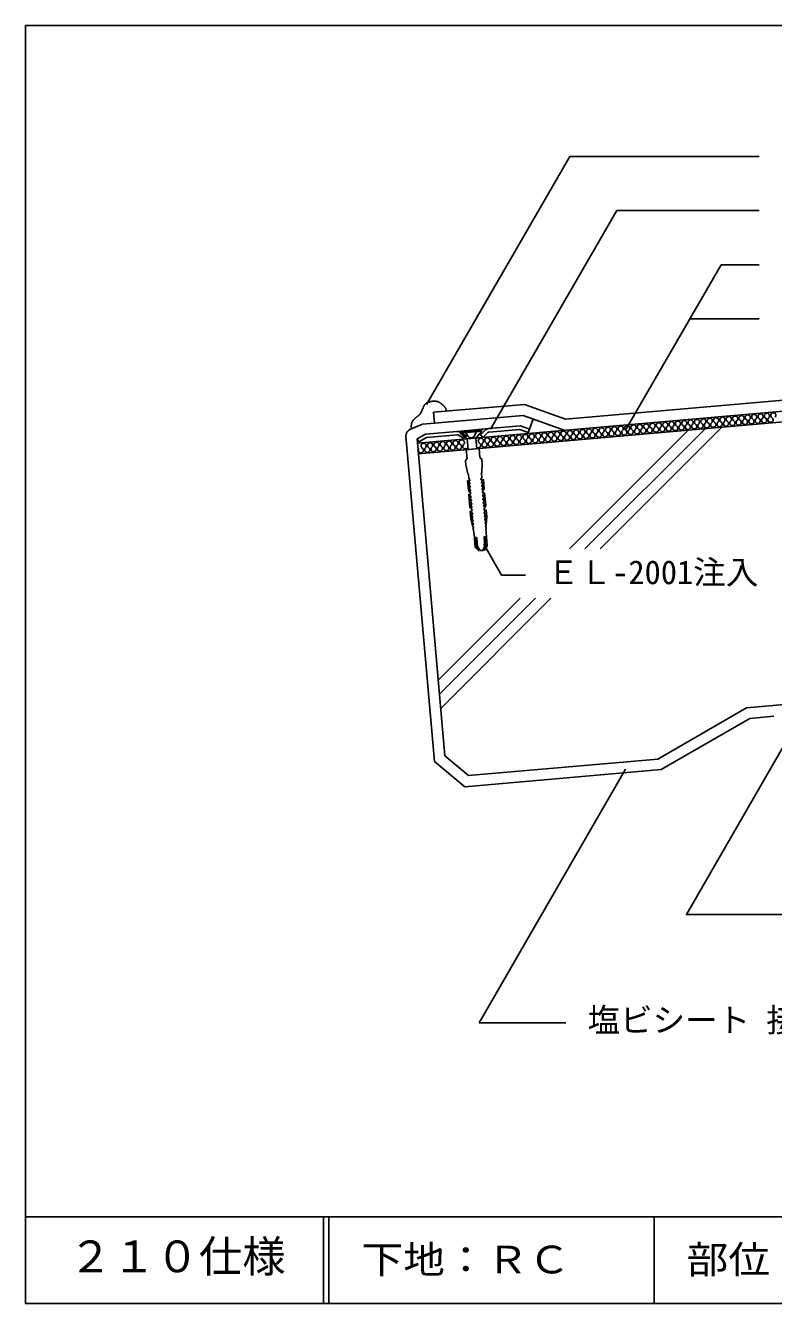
# Model space of a CAD drawing. Units: millimetres, scale not verified. Extents: x -433 to 367, y -619 to 611.
# Drawn here: x -433 to -88, y -619 to -29 of the extents above; entities that cross this region are included whole.
import ezdxf
from ezdxf.enums import TextEntityAlignment as Align

# ---------------------------------------------------------------- set-up
doc = ezdxf.new("R2010")
doc.units = ezdxf.units.MM
doc.header["$LTSCALE"] = 5
doc.linetypes.add('DASHED3', pattern=[4, 3, -1])
for name, color, linetype in [('2-2_in line', 7, 'Continuous'), ('2-4_out line', 2, 'Continuous'), ('2-6_鋼板・アングル', 2, 'Continuous'), ('2-7_ビス', 7, 'Continuous'), ('2-A_moji', 7, 'Continuous'), ('2-D_ハッチ他', 4, 'Continuous'), ('2-E_con他', 4, 'Continuous'), ('F-2', 7, 'Continuous'), ('F-5', 6, 'Continuous'), ('F-7', 1, 'Continuous'), ('F-A', 7, 'Continuous')]:
    doc.layers.add(name, color=color, linetype=linetype)
doc.styles.add('HG丸ｺﾞｼｯｸM-PRO', font='')
doc.styles.add('ＭＳ ゴシック', font='')
doc.styles.get('HG丸ｺﾞｼｯｸM-PRO').set_extended_font_data('HG丸ｺﾞｼｯｸM-PRO')
doc.styles.get('ＭＳ ゴシック').set_extended_font_data('MS Gothic')

msp = doc.modelspace()

# ---------------------------------------------------------------- linework, layer by layer
at = {"layer": '2-2_in line'}
for p, q in [((-252.373, -221.296), (291.803, -173.687)), ((-251.937, -226.277), (291.803, -178.706)), ((-244.511, -212.076), (-203.62, -208.499)), ((-203.62, -208.499), (-184.72, -215.378)), ((-199.027, -210.17), (-200.737, -214.869)), ((-239.736, -365.745), (-252.539, -219.401)), ((-228.902, -374.835), (-239.736, -365.745)), ((-228.902, -374.835), (-141.479, -367.187))]:
    msp.add_line(p, q, dxfattribs=at)
for points in [[(-249.818, -205.04), (-249.913, -205.263), (-250.006, -205.486), (-250.098, -205.71), (-250.19, -205.935), (-250.281, -206.16), (-250.335, -206.29), (-250.409, -206.466), (-250.539, -206.768), (-250.678, -207.066), (-250.828, -207.357), (-250.993, -207.639), (-251.175, -207.909), (-251.291, -208.059), (-251.333, -208.11), (-251.407, -208.196), (-251.484, -208.28), (-251.564, -208.361), (-251.647, -208.44), (-251.732, -208.515), (-251.782, -208.558), (-251.866, -208.624), (-252.015, -208.734), (-252.168, -208.839), (-252.323, -208.942), (-252.477, -209.045), (-252.629, -209.151), (-252.716, -209.214), (-252.803, -209.281), (-252.949, -209.402), (-253.091, -209.528), (-253.229, -209.658), (-253.366, -209.79), (-253.501, -209.925), (-253.578, -210.003), (-253.676, -210.102), (-253.843, -210.272), (-254.008, -210.444), (-254.169, -210.62), (-254.324, -210.801)], [(-243.784, -202.003), (-243.996, -201.981), (-244.208, -201.967), (-244.332, -201.96), (-244.482, -201.955), (-244.739, -201.95), (-244.997, -201.954), (-245.252, -201.967), (-245.506, -201.991), (-245.758, -202.027), (-245.903, -202.054), (-246.009, -202.077), (-246.19, -202.122), (-246.37, -202.172), (-246.55, -202.226), (-246.73, -202.282), (-246.91, -202.338), (-247.016, -202.37), (-247.135, -202.406), (-247.341, -202.468), (-247.546, -202.532), (-247.748, -202.602), (-247.944, -202.682), (-248.133, -202.775), (-248.239, -202.836), (-248.333, -202.898), (-248.489, -203.015), (-248.636, -203.145), (-248.775, -203.285), (-248.906, -203.435), (-249.029, -203.591), (-249.096, -203.684), (-249.171, -203.794), (-249.293, -203.986), (-249.407, -204.183), (-249.513, -204.384), (-249.613, -204.587), (-249.708, -204.792), (-249.762, -204.912), (-249.818, -205.04)], [(-238.973, -206.573), (-239.002, -206.444), (-239.055, -206.222), (-239.112, -206.003), (-239.176, -205.787), (-239.25, -205.577), (-239.337, -205.372), (-239.395, -205.256), (-239.444, -205.168), (-239.535, -205.02), (-239.635, -204.876), (-239.742, -204.736), (-239.855, -204.6), (-239.972, -204.467), (-240.041, -204.392), (-240.123, -204.304), (-240.266, -204.155), (-240.413, -204.01), (-240.561, -203.866), (-240.711, -203.726), (-240.863, -203.587), (-240.951, -203.507), (-241.045, -203.423), (-241.207, -203.281), (-241.371, -203.142), (-241.539, -203.006), (-241.71, -202.874), (-241.885, -202.747), (-241.989, -202.676), (-242.082, -202.615), (-242.246, -202.515), (-242.414, -202.421), (-242.585, -202.335), (-242.76, -202.258), (-242.938, -202.189), (-243.043, -202.155), (-243.161, -202.12), (-243.366, -202.07), (-243.574, -202.032), (-243.784, -202.003)], [(-254.324, -210.801), (-254.471, -210.988), (-254.553, -211.099), (-254.599, -211.166), (-254.675, -211.282), (-254.748, -211.402), (-254.815, -211.523), (-254.877, -211.648), (-254.933, -211.774), (-254.963, -211.849), (-255.001, -211.954), (-255.056, -212.138), (-255.102, -212.326), (-255.14, -212.516), (-255.173, -212.708), (-255.202, -212.901), (-255.218, -213.013), (-255.069, -214.719)], [(-141.479, -367.187), (-100.495, -343.525), (-41.479, -338.361)]]:
    msp.add_lwpolyline(points, dxfattribs=at)
at = {"layer": '2-4_out line'}
for p, q in [((-184.051, -210.3), (20.94, -192.366)), ((-244.947, -207.095), (-202.951, -203.421)), ((-202.951, -203.421), (-184.051, -210.3)), ((-250.1, -212.565), (-244.511, -212.076)), ((-244.947, -207.095), (-244.511, -212.076)), ((-257.673, -218.084), (-244.536, -368.244)), ((-255.878, -215.07), (-250.1, -212.565)), ((-230.53, -379.997), (-244.536, -368.244)), ((-230.53, -379.997), (-139.939, -372.071))]:
    msp.add_line(p, q, dxfattribs=at)
msp.add_lwpolyline([(-139.939, -372.071), (-98.955, -348.409), (-87.974, -347.448)], dxfattribs=at)
msp.add_arc((-254.685, -217.822), 3, 113.43495, 185, dxfattribs=at)
at = {"layer": '2-6_鋼板・アングル'}
for p, q in [((-248.717, -217.194), (-252.539, -219.401)), ((-234.089, -215.914), (-248.717, -217.194)), ((-233.95, -217.508), (-248.224, -218.757)), ((-233.449, -217.631), (-230.682, -219.399)), ((-232.588, -216.283), (-229.82, -218.05)), ((-229.82, -218.05), (-230.682, -219.399)), ((-220.927, -215.262), (-223.345, -217.484)), ((-223.345, -217.484), (-222.263, -218.662)), ((-219.844, -216.441), (-222.263, -218.662)), ((-219.512, -214.639), (-204.884, -213.359)), ((-219.373, -216.233), (-205.098, -214.984)), ((-205.098, -214.984), (-201.284, -216.372)), ((-252.539, -219.401), (-251.739, -220.786)), ((-248.224, -218.757), (-251.739, -220.786))]:
    msp.add_line(p, q, dxfattribs=at)
at = {"layer": '2-6_鋼板・アングル', "color": 4}
for p, q in [((-219.512, -214.639), (-234.089, -215.914)), ((-230.682, -219.399), (-222.263, -218.662))]:
    msp.add_line(p, q, dxfattribs=at)
at = {"layer": '2-6_鋼板・アングル'}
msp.add_lwpolyline([(-204.884, -213.359), (-200.737, -214.869), (-201.284, -216.372)], dxfattribs=at)
for centre, radius, start, end in [((-233.88, -218.305), 2.4, 57.43141, 95), ((-233.88, -218.305), 0.8, 57.43141, 95), ((-219.303, -217.03), 2.4, 95, 132.56859), ((-219.303, -217.03), 0.8, 95, 132.56859)]:
    msp.add_arc(centre, radius, start, end, dxfattribs=at)
at = {"layer": '2-7_ビス'}
for p, q in [((-232.744, -216.191), (-232.7, -216.689)), ((-222.738, -215.818), (-232.7, -216.689)), ((-232.7, -216.689), (-229.585, -219.303)), ((-222.738, -215.818), (-225.351, -218.932)), ((-225.351, -218.932), (-229.585, -219.303)), ((-229.461, -219.292), (-229.025, -224.273)), ((-225.476, -218.943), (-225.04, -223.924)), ((-228.316, -243.91), (-228.316, -243.91)), ((-228.316, -243.91), (-228.316, -243.91)), ((-222.003, -243.358), (-222.003, -243.358)), ((-222.003, -243.358), (-222.003, -243.358)), ((-226.951, -259.517), (-226.447, -260.301)), ((-220.637, -258.965), (-220.997, -259.824))]:
    msp.add_line(p, q, dxfattribs=at)
at = {"layer": '2-7_ビス', "linetype": 'DASHED3'}
for p, q in [((-230.259, -216.476), (-230.303, -215.978)), ((-230.259, -216.476), (-229.017, -218.249)), ((-225.179, -216.031), (-226.094, -217.994)), ((-225.179, -216.031), (-225.222, -215.533))]:
    msp.add_line(p, q, dxfattribs=at)
at = {"layer": '2-7_ビス'}
for points in [[(-222.738, -215.818), (-222.782, -215.32), (-232.744, -216.191)], [(-229.501, -228.426), (-229.858, -224.346), (-226.87, -224.084)], [(-223.524, -227.903), (-223.881, -223.823), (-226.87, -224.084)], [(-229.501, -228.426), (-230.177, -229.312), (-229.994, -231.403), (-229.089, -235.457), (-228.812, -235.842), (-228.852, -235.846), (-228.694, -237.653), (-228.191, -238.437)], [(-223.524, -227.903), (-222.705, -228.659), (-222.522, -230.749), (-222.71, -234.899), (-222.915, -235.326), (-222.875, -235.323), (-222.717, -237.13), (-223.077, -237.989)], [(-228.299, -238.694), (-229.273, -238.78), (-228.904, -242.997), (-228.321, -243.911), (-228.316, -243.91)], [(-228.116, -240.003), (-228.693, -239.225), (-228.736, -238.733)], [(-227.979, -241.563), (-228.557, -240.786), (-228.598, -240.31), (-228.252, -240.263)], [(-227.899, -243.129), (-228.42, -242.347), (-228.462, -241.871), (-228.117, -241.824)], [(-222.926, -238.224), (-221.951, -238.139), (-221.582, -242.356), (-221.998, -243.358), (-222.003, -243.358)], [(-222.879, -239.544), (-222.445, -238.679), (-222.488, -238.186)], [(-222.742, -241.105), (-222.308, -240.239), (-222.35, -239.764), (-222.699, -239.777)], [(-222.549, -242.661), (-222.172, -241.8), (-222.213, -241.325), (-222.562, -241.338)], [(-228.19, -244.975), (-228.727, -245.022), (-228.222, -250.798), (-227.633, -251.714)], [(-228.316, -243.91), (-228.354, -243.434), (-228.039, -243.39)], [(-227.57, -246.245), (-228.147, -245.468), (-228.19, -244.975)], [(-227.433, -247.806), (-228.011, -247.029), (-228.052, -246.553), (-227.707, -246.506)], [(-222.003, -243.358), (-222.048, -242.883), (-222.366, -242.893)], [(-222.332, -245.787), (-221.899, -244.922), (-221.942, -244.429)], [(-222.196, -247.348), (-221.762, -246.482), (-221.804, -246.007), (-222.152, -246.02)], [(-222.059, -248.909), (-221.626, -248.043), (-221.667, -247.567), (-222.015, -247.58)], [(-221.942, -244.429), (-221.405, -244.382), (-220.9, -250.157), (-221.32, -251.162)], [(-227.508, -252.779), (-228.044, -252.826), (-227.761, -256.062), (-226.951, -259.517), (-226.992, -259.042), (-226.686, -258.998)], [(-227.296, -249.367), (-227.874, -248.59), (-227.916, -248.114), (-227.57, -248.066)], [(-227.217, -250.933), (-227.737, -250.15), (-227.779, -249.675), (-227.434, -249.627)], [(-227.633, -251.714), (-227.671, -251.238), (-227.353, -251.193)], [(-226.887, -254.049), (-227.464, -253.272), (-227.508, -252.779)], [(-221.866, -250.464), (-221.489, -249.604), (-221.531, -249.128), (-221.879, -249.141)], [(-221.32, -251.162), (-221.365, -250.686), (-221.686, -250.697)], [(-221.65, -253.591), (-221.216, -252.725), (-221.259, -252.232)], [(-221.259, -252.232), (-220.722, -252.185), (-220.439, -255.421), (-220.637, -258.965), (-220.679, -258.489), (-220.988, -258.499)], [(-226.782, -255.612), (-227.333, -254.833), (-227.369, -254.357), (-227.024, -254.309)], [(-226.678, -257.176), (-227.212, -256.395), (-227.249, -255.919), (-226.918, -255.873)], [(-226.564, -258.739), (-227.084, -257.956), (-227.124, -257.481), (-226.804, -257.435)], [(-221.481, -255.149), (-221.075, -254.285), (-221.121, -253.81), (-221.469, -253.823)], [(-221.313, -256.707), (-220.922, -255.845), (-220.968, -255.369), (-221.303, -255.381)], [(-221.154, -258.265), (-220.777, -257.405), (-220.82, -256.929), (-221.143, -256.94)], [(-226.555, -260.559), (-226.689, -260.571), (-226.621, -261.351), (-226.471, -261.338), (-226.331, -262.94), (-226.325, -262.939)], [(-226.246, -263.263), (-225.727, -269.191), (-225.232, -269.802), (-224.118, -271.023), (-223.97, -271.01), (-225.222, -269.147), (-225.568, -265.19)], [(-224.987, -265.14), (-224.641, -269.096), (-223.388, -270.959), (-222.774, -270.905)], [(-221.595, -264.843), (-221.249, -268.799), (-222.159, -270.852), (-222.774, -270.905)], [(-220.681, -262.776), (-220.162, -268.704), (-220.544, -269.391), (-221.429, -270.788), (-221.577, -270.801), (-220.668, -268.748), (-221.014, -264.792)], [(-220.846, -260.059), (-220.712, -260.048), (-220.644, -260.828), (-220.793, -260.841), (-220.653, -262.443), (-220.659, -262.443)]]:
    msp.add_lwpolyline(points, dxfattribs=at)
at = {"layer": '2-7_ビス', "linetype": 'DASHED3'}
msp.add_arc((-227.652, -217.015), 1.84, 222.11751, 327.88248, dxfattribs=at)
at = {"layer": '2-7_ビス'}
for centre, major_axis, start_param, end_param in [((-228.324, -238.524), (0.015, -0.171), 0.06848, 2.1628795), ((-228.32, -240.045), (0.02, -0.228), 0.2312026, 1.6765256), ((-228.184, -241.605), (0.02, -0.228), 0.2312026, 1.6765256), ((-222.93, -238.052), (0.015, -0.171), 4.1203058, 6.2147054), ((-222.67, -239.55), (0.02, -0.228), 4.6066597, 6.0519827), ((-222.533, -241.111), (0.02, -0.228), 4.6066597, 6.0519827), ((-228.291, -244.446), (0.047, -0.534), 0.0442118, 3.0973809), ((-228.104, -243.171), (0.02, -0.228), 0.2312026, 1.6765256), ((-227.774, -246.288), (0.02, -0.228), 0.2312026, 1.6765256), ((-222.34, -242.667), (0.02, -0.228), 4.6066597, 6.0519827), ((-221.935, -243.89), (0.047, -0.534), 3.1858044, 6.2389735), ((-222.124, -245.793), (0.02, -0.228), 4.6066597, 6.0519827), ((-221.987, -247.354), (0.02, -0.228), 4.6066597, 6.0519827), ((-227.608, -252.25), (0.047, -0.534), 0.0442118, 3.0973809), ((-227.637, -247.848), (0.02, -0.228), 0.2312026, 1.6765256), ((-227.501, -249.409), (0.02, -0.228), 0.2312026, 1.6765256), ((-227.421, -250.975), (0.02, -0.228), 0.2312026, 1.6765256), ((-221.851, -248.915), (0.02, -0.228), 4.6066597, 6.0519827), ((-221.657, -250.47), (0.02, -0.228), 4.6066597, 6.0519827), ((-221.252, -251.694), (0.047, -0.534), 3.1858044, 6.2389735), ((-221.441, -253.597), (0.02, -0.228), 4.6066597, 6.0519827), ((-227.091, -254.091), (0.02, -0.228), 0.2312026, 1.6765256), ((-226.987, -255.655), (0.02, -0.228), 0.2312026, 1.6765256), ((-226.882, -257.218), (0.02, -0.228), 0.2312026, 1.6765256), ((-226.768, -258.781), (0.02, -0.228), 0.2312026, 1.6765256), ((-221.272, -255.155), (0.02, -0.228), 4.6066597, 6.0519827), ((-221.104, -256.713), (0.02, -0.228), 4.6066597, 6.0519827), ((-220.945, -258.271), (0.02, -0.228), 4.6066597, 6.0519827), ((-226.583, -260.388), (0.015, -0.173), 0.0818475, 2.1771705), ((-226.973, -263.291), (0.07, -0.797), 1.5261677, 1.947508), ((-225.276, -265.175), (0.028, -0.32), 1.5390306, 4.6806232), ((-221.304, -264.828), (0.028, -0.32), 1.6025621, 4.7441547), ((-220.848, -259.886), (0.015, -0.173), 4.1060148, 6.2013378), ((-219.96, -262.677), (0.07, -0.797), 4.3356773, 4.7570176)]:
    msp.add_ellipse(centre, major_axis=major_axis, ratio=0.909574, start_param=start_param, end_param=end_param, dxfattribs=at)
at = {"layer": '2-A_moji'}
for p, q in [((-248.16, -203.544), (-182.013, -88.974)), ((-94.757, -88.974), (-182.013, -88.974)), ((-218.665, -214.834), (-160.433, -113.974)), ((-94.757, -113.974), (-160.433, -113.974)), ((-156.166, -214.987), (-112.28, -138.974)), ((-94.757, -138.974), (-112.28, -138.974)), ((-94.757, -163.974), (-126.713, -163.974)), ((-221.785, -267.936), (-213.526, -282.24)), ((-202.56, -282.24), (-213.526, -282.24)), ((-223.962, -488.974), (-156.365, -371.892)), ((-183.916, -488.974), (-223.962, -488.974))]:
    msp.add_line(p, q, dxfattribs=at)
msp.add_lwpolyline([(-64.769, -438.974), (-128.292, -438.974), (-75.882, -348.197)], dxfattribs=at)
at = {"layer": '2-D_ハッチ他'}
for centre, start, end in [((-143.92, -213.356), 312.52351, 237.47649), ((-140.988, -213.099), 312.52351, 237.47649), ((-138.055, -212.842), 312.52351, 237.47649), ((-135.122, -212.586), 312.52351, 237.47649), ((-132.189, -212.329), 312.52351, 237.47649), ((-129.257, -212.073), 312.52351, 237.47649), ((-126.324, -211.816), 312.52351, 237.47649), ((-123.391, -211.56), 312.52351, 237.47649), ((-121.758, -213.341), 132.52351, 57.47649), ((-120.459, -211.303), 312.52351, 237.47649), ((-118.825, -213.084), 132.52351, 57.47649), ((-117.526, -211.046), 312.52351, 237.47649), ((-115.892, -212.828), 132.52351, 57.47649), ((-114.593, -210.79), 312.52351, 237.47649), ((-112.96, -212.571), 132.52351, 57.47649), ((-111.66, -210.533), 312.52351, 237.47649), ((-110.027, -212.314), 132.52351, 57.47649), ((-108.728, -210.277), 312.52351, 237.47649), ((-107.094, -212.058), 132.52351, 57.47649), ((-105.795, -210.02), 312.52351, 237.47649), ((-104.162, -211.801), 132.52351, 57.47649), ((-102.862, -209.764), 312.52351, 237.47649), ((-101.229, -211.545), 132.52351, 57.47649), ((-99.93, -209.507), 312.52351, 237.47649), ((-98.296, -211.288), 132.52351, 57.47649), ((-96.997, -209.25), 312.52351, 237.47649), ((-95.363, -211.031), 132.52351, 57.47649), ((-94.064, -208.994), 312.52351, 237.47649), ((-92.431, -210.775), 132.52351, 57.47649), ((-91.131, -208.737), 312.52351, 237.47649), ((-89.498, -210.518), 132.52351, 57.47649), ((-88.199, -208.481), 312.52351, 237.47649), ((-211.373, -219.257), 312.52351, 237.47649), ((-208.44, -219), 312.52351, 237.47649), ((-205.507, -218.744), 312.52351, 237.47649), ((-202.575, -218.487), 312.52351, 237.47649), ((-199.642, -218.231), 312.52351, 237.47649), ((-196.709, -217.974), 312.52351, 237.47649), ((-193.776, -217.717), 312.52351, 237.47649), ((-190.844, -217.461), 312.52351, 237.47649), ((-189.21, -219.242), 132.52351, 57.47649), ((-187.911, -217.204), 312.52351, 237.47649), ((-186.278, -218.985), 132.52351, 57.47649), ((-184.978, -216.948), 312.52351, 237.47649), ((-183.345, -218.729), 132.52351, 57.47649), ((-182.046, -216.691), 312.52351, 237.47649), ((-180.412, -218.472), 132.52351, 57.47649), ((-179.113, -216.435), 312.52351, 237.47649), ((-177.48, -218.216), 132.52351, 57.47649), ((-176.18, -216.178), 312.52351, 237.47649), ((-174.547, -217.959), 132.52351, 57.47649), ((-173.247, -215.921), 312.52351, 237.47649), ((-171.614, -217.703), 132.52351, 57.47649), ((-170.315, -215.665), 312.52351, 237.47649), ((-168.681, -217.446), 132.52351, 57.47649), ((-167.382, -215.408), 312.52351, 237.47649), ((-165.749, -217.189), 132.52351, 57.47649), ((-164.449, -215.152), 312.52351, 237.47649), ((-162.816, -216.933), 132.52351, 57.47649), ((-161.517, -214.895), 312.52351, 237.47649), ((-159.883, -216.676), 132.52351, 57.47649), ((-158.584, -214.639), 312.52351, 237.47649), ((-156.95, -216.42), 132.52351, 57.47649), ((-155.651, -214.382), 312.52351, 237.47649), ((-154.018, -216.163), 132.52351, 57.47649), ((-152.718, -214.125), 312.52351, 237.47649), ((-151.085, -215.906), 132.52351, 57.47649), ((-149.786, -213.869), 312.52351, 237.47649), ((-148.152, -215.65), 132.52351, 57.47649), ((-146.853, -213.612), 312.52351, 237.47649), ((-145.22, -215.393), 132.52351, 57.47649), ((-142.287, -215.137), 132.52351, 57.47649), ((-139.354, -214.88), 132.52351, 57.47649), ((-136.421, -214.624), 132.52351, 57.47649), ((-133.489, -214.367), 132.52351, 57.47649), ((-130.556, -214.11), 132.52351, 57.47649), ((-127.623, -213.854), 132.52351, 57.47649), ((-124.691, -213.597), 132.52351, 57.47649), ((-250.797, -224.63), 132.52351, 57.47649), ((-249.498, -222.593), 312.52351, 237.47649), ((-247.865, -224.374), 132.52351, 57.47649), ((-246.565, -222.336), 312.52351, 237.47649), ((-244.932, -224.117), 132.52351, 57.47649), ((-243.633, -222.079), 312.52351, 237.47649), ((-241.999, -223.86), 132.52351, 57.47649), ((-240.7, -221.823), 312.52351, 237.47649), ((-239.067, -223.604), 132.52351, 57.47649), ((-237.767, -221.566), 312.52351, 237.47649), ((-236.134, -223.347), 132.52351, 57.47649), ((-234.835, -221.31), 312.52351, 237.47649), ((-233.201, -223.091), 132.52351, 57.47649), ((-231.902, -221.053), 312.52351, 237.47649), ((-230.268, -222.834), 132.52351, 342.12524), ((-224.403, -222.321), 235.13402, 57.47649), ((-223.104, -220.283), 312.52351, 237.47649), ((-221.47, -222.064), 132.52351, 57.47649), ((-220.171, -220.027), 312.52351, 237.47649), ((-218.538, -221.808), 132.52351, 57.47649), ((-217.238, -219.77), 312.52351, 237.47649), ((-215.605, -221.551), 132.52351, 57.47649), ((-214.306, -219.514), 312.52351, 237.47649), ((-212.672, -221.295), 132.52351, 57.47649), ((-209.739, -221.038), 132.52351, 57.47649), ((-206.807, -220.781), 132.52351, 57.47649), ((-203.874, -220.525), 132.52351, 57.47649), ((-200.941, -220.268), 132.52351, 57.47649), ((-198.009, -220.012), 132.52351, 57.47649), ((-195.076, -219.755), 132.52351, 57.47649), ((-192.143, -219.499), 132.52351, 57.47649)]:
    msp.add_arc(centre, 1.208, start, end, dxfattribs=at)
at = {"layer": '2-E_con他'}
for p, q in [((-182.221, -270.197), (-127.406, -215.382)), ((-175.15, -270.197), (-119.657, -214.704)), ((-168.079, -270.197), (-111.908, -214.026)), ((-242.795, -330.772), (-205.006, -292.983)), ((-242.227, -337.274), (-197.935, -292.983)), ((-241.658, -343.776), (-190.864, -292.983))]:
    msp.add_line(p, q, dxfattribs=at)
at = {"layer": 'F-2'}
msp.add_line((-143.197, -578.534), (-143.197, -618.534), dxfattribs=at)
at = {"layer": 'F-5'}
for p, q in [((-433.197, -578.534), (366.803, -578.534)), ((-295.697, -578.534), (-295.697, -618.534)), ((-293.197, -578.534), (-293.197, -618.534))]:
    msp.add_line(p, q, dxfattribs=at)
at = {"layer": 'F-7'}
for p, q in [((-433.197, -28.534), (366.803, -28.534)), ((-433.197, -28.534), (-433.197, -618.534)), ((-433.197, -618.534), (366.803, -618.534))]:
    msp.add_line(p, q, dxfattribs=at)

# ---------------------------------------------------------------- texts
at = {"layer": '2-A_moji', "style": 'ＭＳ ゴシック'}
for s, p in [('ＥＬ-2001注入', (-192.56, -289.74)), ('塩ビシート 接着工法', (-173.916, -496.474))]:
    msp.add_text(s, height=11, dxfattribs=at).set_placement(p, align=Align.BOTTOM_LEFT)
at = {"layer": 'F-A', "style": 'HG丸ｺﾞｼｯｸM-PRO'}
msp.add_text('２１０仕様', height=14.66, dxfattribs=at).set_placement((-413.197, -608.534), align=Align.BOTTOM_LEFT)
at = {"layer": 'F-A', "style": 'HG丸ｺﾞｼｯｸM-PRO', "width": 1.1}
for s, p in [('下地：ＲＣ', (-278.197, -608.534)), ('部位：軒先(寒冷地仕様)', (-128.197, -608.534))]:
    msp.add_text(s, height=12.83, dxfattribs=at).set_placement(p, align=Align.BOTTOM_LEFT)

doc.saveas('drawing.dxf')
